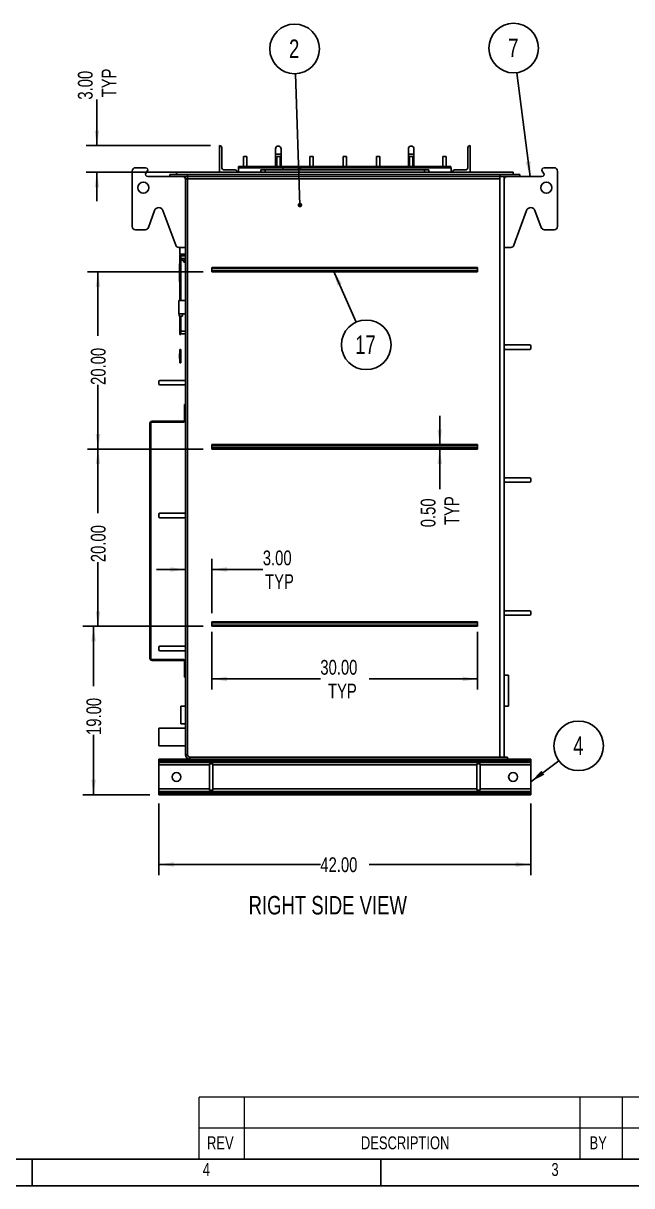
# Model space of a CAD drawing. Header units: inches. Extents: x 1 to 529, y 1 to 374.
# Drawn here: x 262.9 to 372.9, y 0.6 to 210.5 of the extents above; entities that cross this region are included whole.
import ezdxf

# ---------------------------------------------------------------- set-up
doc = ezdxf.new("R2010")
doc.units = ezdxf.units.IN
doc.header["$LTSCALE"] = 32
doc.header["$MEASUREMENT"] = 0
doc.layers.add('FORMAT', color=7, linetype='Continuous')
doc.styles.add('SLDTEXTSTYLE0', font='TXT', dxfattribs={"width": 0.75})
doc.dimstyles.new('SLDDIMSTYLE0', dxfattribs={"dimtxt": 2.71875, "dimasz": 2.71875, "dimexe": 0, "dimexo": 0.0625, "dimgap": 0.679688, "dimtad": 0, "dimlfac": 0.625, "dimrnd": 1e-09, "dimzin": 4, "dimdsep": 46, "dimtxsty": 'SLDTEXTSTYLE0', "dimsah": 1, "dimcen": 0.09, "dimadec": 0, "dimazin": 1, "dimtfac": 1, "dimtofl": 0, "dimtmove": 0, "dimatfit": 3, "dimfxl": 0, "dimfrac": 2, "dimtolj": 1, "dimtzin": 12, "dimarcsym": 0})
doc.dimstyles.new('SLDDIMSTYLE2', dxfattribs={"dimtxt": 2.71875, "dimasz": 2.71875, "dimexe": 0, "dimexo": 0.0625, "dimgap": 0.679688, "dimtad": 0, "dimlfac": 0.625, "dimrnd": 1e-09, "dimzin": 4, "dimdsep": 46, "dimtxsty": 'SLDTEXTSTYLE0', "dimsah": 1, "dimcen": 0.09, "dimadec": 0, "dimazin": 1, "dimtfac": 1, "dimtmove": 0, "dimatfit": 0, "dimfxl": 0, "dimfrac": 2, "dimtolj": 1, "dimtzin": 12, "dimarcsym": 0})
doc.dimstyles.new('SLDDIMSTYLE4', dxfattribs={"dimtxt": 2.71875, "dimasz": 2.71875, "dimexe": 0, "dimexo": 0.0625, "dimgap": 0.679688, "dimtad": 0, "dimlfac": 0.625, "dimrnd": 1e-09, "dimzin": 0, "dimdsep": 46, "dimtxsty": 'SLDTEXTSTYLE0', "dimsah": 1, "dimcen": 0.09, "dimadec": 0, "dimazin": 0, "dimtfac": 1, "dimtmove": 0, "dimatfit": 0, "dimfxl": 0, "dimfrac": 2, "dimtolj": 1, "dimtzin": 12, "dimarcsym": 0})
doc.dimstyles.new('SLDDIMSTYLE5', dxfattribs={"dimtxt": 0.18, "dimasz": 2.71875, "dimexe": 0, "dimexo": 0.0625, "dimgap": 0, "dimtad": 0, "dimtih": 1, "dimtoh": 1, "dimdec": 0, "dimrnd": 1e-09, "dimzin": 0, "dimdsep": 46, "dimtxsty": 'Standard', "dimsah": 1, "dimcen": 0.09, "dimadec": 0, "dimazin": 0, "dimtfac": 2.71875, "dimtdec": 0, "dimtofl": 0, "dimtmove": 0, "dimatfit": 3, "dimfxl": 0, "dimfrac": 2, "dimtolj": 1, "dimtzin": 0, "dimarcsym": 0})
doc.dimstyles.new('SLDDIMSTYLE6', dxfattribs={"dimtxt": 0.18, "dimasz": 0.836538, "dimexe": 0, "dimexo": 0.0625, "dimgap": 0, "dimtad": 0, "dimtih": 1, "dimtoh": 1, "dimdec": 0, "dimrnd": 1e-09, "dimzin": 0, "dimdsep": 46, "dimtxsty": 'Standard', "dimblk1": 'DOT', "dimblk2": 'DOT', "dimsah": 1, "dimcen": 0.09, "dimadec": 0, "dimazin": 0, "dimtfac": 0.836538, "dimtdec": 0, "dimtofl": 0, "dimtmove": 0, "dimatfit": 3, "dimldrblk": 'DOT', "dimfxl": 0, "dimfrac": 2, "dimtolj": 1, "dimtzin": 0, "dimarcsym": 0})

# ---------------------------------------------------------------- blocks, each defined once
blk = doc.blocks.new('Drawing View41')
at = {"color": 7, "linetype": 'Continuous', "lineweight": 25}
for p, q in [((6.16, 105.2), (6.16, 100.4)), ((6.16, 105.2), (6.16, 105.2)), ((51.44, 105.2), (51.44, 105.2)), ((51.44, 105.2), (51.44, 100.4)), ((6.56, 101.3), (6.56, 104.8)), ((10.5, 103.2), (10.5, 101.42)), ((10.5, 103.2), (10.8, 103.2)), ((10.8, 103.2), (11.1, 103.2)), ((11.1, 101.42), (11.1, 103.2)), ((16.28, 104.62), (16.28, 103.62)), ((16.28, 103.62), (16.28, 101.42)), ((17.28, 103.62), (16.28, 103.62)), ((16.5, 103.2), (16.5, 101.42)), ((16.5, 103.2), (16.8, 103.2)), ((16.8, 103.2), (17.1, 103.2)), ((17.1, 101.42), (17.1, 103.2)), ((17.28, 103.62), (17.28, 104.62)), ((17.28, 101.42), (17.28, 103.62)), ((22.5, 103.2), (22.5, 101.42)), ((22.5, 103.2), (22.8, 103.2)), ((22.8, 103.2), (23.1, 103.2)), ((23.1, 101.42), (23.1, 103.2)), ((28.5, 103.2), (28.5, 101.42)), ((28.5, 103.2), (28.8, 103.2)), ((28.8, 103.2), (29.1, 103.2)), ((29.1, 101.42), (29.1, 103.2)), ((34.5, 103.2), (34.5, 101.42)), ((34.5, 103.2), (34.8, 103.2)), ((34.8, 103.2), (35.1, 103.2)), ((35.1, 101.42), (35.1, 103.2)), ((40.28, 104.62), (40.28, 103.62)), ((40.28, 103.62), (40.28, 101.42)), ((41.28, 103.62), (40.28, 103.62)), ((40.5, 103.2), (40.5, 101.42)), ((40.5, 103.2), (40.8, 103.2)), ((40.8, 103.2), (41.1, 103.2)), ((41.1, 101.42), (41.1, 103.2)), ((41.28, 103.62), (41.28, 104.62)), ((41.28, 101.42), (41.28, 103.62)), ((46.5, 103.2), (46.5, 101.42)), ((46.5, 103.2), (46.8, 103.2)), ((46.8, 103.2), (47.1, 103.2)), ((47.1, 101.42), (47.1, 103.2)), ((51.04, 101.3), (51.04, 104.8)), ((-7.2, 101.2), (-9, 101.2)), ((8.96, 100.8), (7.06, 100.8)), ((9.58, 101.42), (9.58, 101.2)), ((47.98, 101.42), (9.58, 101.42)), ((17.6, 101.2), (9.58, 101.2)), ((9.6, 100.4), (9.6, 101.2)), ((13.6, 100.4), (13.6, 100.8)), ((13.6, 100.8), (14.4, 100.8)), ((14.4, 100.8), (14.4, 100.4)), ((43.2, 100.8), (14.4, 100.8)), ((17.6, 100.8), (17.6, 101.2)), ((20.8, 101.2), (17.6, 101.2)), ((47.98, 101.2), (20.8, 101.2)), ((20.8, 100.8), (20.8, 101.2)), ((43.2, 100.4), (43.2, 100.8)), ((43.2, 100.8), (44, 100.8)), ((44, 100.8), (44, 100.4)), ((47.98, 101.42), (47.98, 101.2)), ((47.98, 101.2), (48, 101.2)), ((48, 100.4), (48, 101.2)), ((48.64, 100.8), (50.54, 100.8)), ((64.8, 101.2), (66.6, 101.2)), ((-9.6, 100.6), (-9.6, 90.6)), ((-7.12, 100.24), (-6.88, 100.56)), ((-2.8, 99.6), (-6.8, 99.6)), ((-2.8, 99.6), (-2.8, 100)), ((-2.8, 100), (0.4, 100)), ((-2.8, 99.6), (0.4, 99.6)), ((-1.6, 100.4), (-1.6, 100)), ((59.2, 100.4), (-1.6, 100.4)), ((0, -4.8), (0, 99.2)), ((0, 99.2), (0.4, 99.2)), ((0.4, 99.6), (0.4, 100)), ((0.4, 100), (0.4, 99.6)), ((56.8, 100), (0.4, 100)), ((56.8, 99.6), (0.4, 99.6)), ((0.4, 99.6), (0.4, 99.2)), ((0.4, 99.2), (56.8, 99.2)), ((0.4, -4.8), (0.4, 99.2)), ((9.36, 100.4), (9.36, 100.4)), ((48.24, 100.4), (48.24, 100.4)), ((56.8, 99.6), (56.8, 100)), ((56.8, 100), (60.4, 100)), ((56.8, 100), (56.8, 99.6)), ((56.8, 99.6), (60.4, 99.6)), ((56.8, 99.2), (56.8, 99.6)), ((56.8, 99.2), (56.8, -5.2)), ((57.6, 99.6), (57.6, 99.2)), ((57.6, 99.2), (57.6, -5.2)), ((59.2, 100), (59.2, 100.4)), ((60.4, 99.6), (60.4, 100)), ((60.4, 99.6), (64.4, 99.6)), ((64.72, 100.24), (64.48, 100.56)), ((67.2, 100.6), (67.2, 90.6)), ((-6.68, 90.39), (-5.55, 93.48)), ((-4.05, 93.48), (-1.74, 87.19)), ((61.65, 93.48), (59.34, 87.19)), ((64.28, 90.39), (63.15, 93.48)), ((-7.25, 90), (-9, 90)), ((64.85, 90), (66.6, 90)), ((-1.18, 86.8), (0, 86.8)), ((-1, 85.6), (-1, 86.8)), ((58.78, 86.8), (57.6, 86.8)), ((-1, 85.6), (0, 85.6)), ((-1, 85.46), (-0.8, 85.46)), ((-1, 84.96), (-1, 85.46)), ((-0.8, 84.96), (-1, 84.96)), ((-1, 77.2), (-1, 84.96)), ((-0.8, 85.46), (-0.8, 85.6)), ((-0.8, 85.46), (-0.8, 84.96)), ((0, 85.31), (-0.8, 85.31)), ((-0.8, 77.2), (-0.8, 84.96)), ((-0.8, 84.81), (0, 84.81)), ((-0.78, 85.6), (-0.78, 85.31)), ((-0.78, 84.81), (-0.78, 84.63)), ((-0.25, 85.31), (-0.25, 85.6)), ((-0.25, 84.16), (-0.25, 84.81)), ((-0.22, 85.6), (-0.22, 85.31)), ((-0.22, 84.81), (-0.22, 84.14)), ((-0.22, 84.14), (0, 84.14)), ((-1.05, 83.86), (-1, 83.86)), ((-1.05, 83.81), (-1, 83.81)), ((-1.05, 83), (-1, 83)), ((-1.05, 82.19), (-1, 82.19)), ((-1.05, 82.14), (-1, 82.14)), ((-1.05, 82.14), (-1.05, 80.66)), ((4.8, 83), (4.8, 83.2)), ((4.8, 83.2), (52.8, 83.2)), ((52.8, 83), (4.8, 83)), ((4.8, 82.6), (4.8, 83)), ((4.8, 82.4), (4.8, 82.6)), ((4.8, 82.6), (52.8, 82.6)), ((52.8, 82.4), (4.8, 82.4)), ((52.8, 83.2), (52.8, 83)), ((52.8, 82.6), (52.8, 83)), ((52.8, 82.6), (52.8, 82.4)), ((-1.05, 80.66), (-1, 80.66)), ((0, 77.2), (-1.2, 77.2)), ((-1.2, 76), (-1.2, 77.2)), ((-1.2, 74.8), (-1.2, 76)), ((-1.2, 74.8), (-1.1, 74.8)), ((-1.1, 74.8), (-1.1, 74.4)), ((-0.5, 74.8), (-1.1, 74.8)), ((-0.5, 74.4), (-1.1, 74.4)), ((-1, 71.56), (-1, 74.4)), ((-0.8, 71.56), (-0.8, 74.4)), ((-0.5, 74.8), (0, 74.8)), ((-0.5, 74.4), (-0.5, 74.8)), ((-1, 71.56), (-0.8, 71.56)), ((-1, 71.06), (-1, 71.56)), ((0, 71.71), (-0.8, 71.71)), ((-0.8, 71.56), (-0.8, 71.06)), ((-0.8, 71.06), (-1, 71.06)), ((-0.8, 71.21), (0, 71.21)), ((-1.05, 67.62), (-1, 67.62)), ((-1.05, 67.2), (-1, 67.2)), ((-1, 68.4), (-0.8, 68.4)), ((-1, 67.9), (-1, 68.4)), ((-0.8, 67.9), (-1, 67.9)), ((-1, 66.5), (-1, 67.9)), ((-0.8, 68.4), (-0.8, 67.9)), ((-0.8, 66.5), (-0.8, 67.9)), ((57.8, 69.2), (62.2, 69.2)), ((62.2, 68.4), (57.8, 68.4)), ((62.4, 69), (62.4, 68.6)), ((-1.05, 66.78), (-1, 66.78)), ((-1.05, 66.77), (-1.05, 66.74)), ((-1.05, 66.74), (-1, 66.74)), ((-1, 66.5), (-0.8, 66.5)), ((-1, 66), (-1, 66.5)), ((-0.8, 66), (-1, 66)), ((-0.8, 66.5), (-0.8, 66)), ((-4.8, 62.2), (-4.8, 62.6)), ((-4.6, 62.8), (-0.2, 62.8)), ((-0.2, 62), (-4.6, 62)), ((-0.17, 58.47), (-0.17, 55.63)), ((0, 58.47), (-0.17, 58.47)), ((-6.4, 12.6), (-6.4, 55.07)), ((-6.23, 55.07), (-6.4, 55.07)), ((-6.23, 12.6), (-6.23, 55.07)), ((-6.03, 55.27), (-6.03, 55.43)), ((-6.03, 55.43), (-0.37, 55.43)), ((-6.03, 55.27), (-0.37, 55.27)), ((-0.37, 55.43), (-0.37, 55.27)), ((-0.17, 55.63), (0, 55.63)), ((4.8, 51), (4.8, 51.2)), ((4.8, 51.2), (52.8, 51.2)), ((52.8, 51), (4.8, 51)), ((4.8, 50.6), (4.8, 51)), ((4.8, 50.4), (4.8, 50.6)), ((4.8, 50.6), (52.8, 50.6)), ((52.8, 50.4), (4.8, 50.4)), ((52.8, 51.2), (52.8, 51)), ((52.8, 50.6), (52.8, 51)), ((52.8, 50.6), (52.8, 50.4)), ((57.8, 45.2), (62.2, 45.2)), ((62.2, 44.4), (57.8, 44.4)), ((62.4, 45), (62.4, 44.6)), ((-4.8, 38.2), (-4.8, 38.6)), ((-4.6, 38.8), (-0.2, 38.8)), ((-0.2, 38), (-4.6, 38)), ((57.8, 21.2), (62.2, 21.2)), ((62.4, 21), (62.4, 20.6)), ((4.8, 19), (4.8, 19.2)), ((4.8, 19.2), (52.8, 19.2)), ((4.8, 18.6), (4.8, 19)), ((52.8, 19), (4.8, 19)), ((52.8, 19.2), (52.8, 19)), ((52.8, 18.6), (52.8, 19)), ((62.2, 20.4), (57.8, 20.4)), ((4.8, 18.4), (4.8, 18.6)), ((4.8, 18.6), (52.8, 18.6)), ((52.8, 18.4), (4.8, 18.4)), ((52.8, 18.6), (52.8, 18.4)), ((-4.6, 14.8), (-0.2, 14.8)), ((-6.23, 12.6), (-6.4, 12.6)), ((-4.8, 14.2), (-4.8, 14.6)), ((-0.2, 14), (-4.6, 14)), ((-6.03, 12.4), (-6.03, 12.23)), ((-0.37, 12.4), (-6.03, 12.4)), ((-0.37, 12.23), (-6.03, 12.23)), ((-0.37, 12.23), (-0.37, 12.4)), ((-0.17, 12.03), (-0.17, 9.2)), ((-0.17, 12.03), (0, 12.03)), ((0, 9.2), (-0.17, 9.2)), ((57.6, 9.6), (58.4, 9.6)), ((58.4, 4), (58.4, 9.6)), ((0, 4), (-0.8, 4)), ((-0.8, 4), (-0.8, 0.8)), ((57.6, 4), (58.4, 4)), ((0, 0), (-4.8, 0)), ((-4.8, -1.6), (-4.8, 0)), ((0, 0.8), (-0.8, 0.8)), ((-4.8, -3.2), (-4.8, -1.6)), ((-4.8, -3.2), (0, -3.2)), ((-4.8, -5.6), (-4.8, -5.76)), ((0.8, -5.6), (-4.8, -5.6)), ((62.4, -5.76), (-4.8, -5.76)), ((-4.8, -5.76), (-4.8, -5.93)), ((62.4, -5.93), (-4.8, -5.93)), ((-4.8, -5.93), (-4.8, -6.17)), ((62.4, -6.17), (-4.8, -6.17)), ((-4.8, -6.17), (-4.8, -6.63)), ((0.4, -4.8), (0, -4.8)), ((0.8, -5.2), (0.8, -5.6)), ((0.8, -5.2), (58.2, -5.2)), ((0.8, -5.6), (58.2, -5.6)), ((58.2, -5.2), (58.2, -5.6)), ((62.4, -5.6), (58.2, -5.6)), ((62.4, -5.6), (62.4, -5.76)), ((62.4, -5.76), (62.4, -5.93)), ((62.4, -5.93), (62.4, -6.17)), ((62.4, -6.17), (62.4, -6.63)), ((-4.8, -6.63), (-4.8, -10.97)), ((4.33, -6.63), (-4.8, -6.63)), ((4.33, -6.4), (4.33, -11.2)), ((4.93, -6.4), (4.33, -6.4)), ((4.93, -11.2), (4.93, -6.4)), ((52.67, -6.63), (4.93, -6.63)), ((52.67, -6.4), (52.67, -11.2)), ((53.27, -6.4), (52.67, -6.4)), ((53.27, -11.2), (53.27, -6.4)), ((62.4, -6.63), (53.27, -6.63)), ((62.4, -6.63), (62.4, -10.97)), ((-4.8, -10.97), (-4.8, -11.43)), ((4.33, -10.97), (-4.8, -10.97)), ((62.4, -11.43), (-4.8, -11.43)), ((-4.8, -11.43), (-4.8, -11.67)), ((62.4, -11.67), (-4.8, -11.67)), ((-4.8, -11.67), (-4.8, -11.84)), ((62.4, -11.84), (-4.8, -11.84)), ((-4.8, -11.84), (-4.8, -12)), ((62.4, -12), (-4.8, -12)), ((4.33, -11.2), (4.93, -11.2)), ((52.67, -10.97), (4.93, -10.97)), ((52.67, -11.2), (53.27, -11.2)), ((62.4, -10.97), (53.27, -10.97)), ((62.4, -10.97), (62.4, -11.43)), ((62.4, -11.43), (62.4, -11.67)), ((62.4, -11.67), (62.4, -11.84)), ((62.4, -11.84), (62.4, -12))]:
    blk.add_line(p, q, dxfattribs=at)
for centre, radius in [((-7.6, 97.6), 1), ((65.2, 97.6), 1), ((-1.6, -8.8), 0.8), ((59.2, -8.8), 0.8)]:
    blk.add_circle(centre, radius, dxfattribs=at)
for centre, radius, start, end in [((6.16, 104.8), 0.4, 360, 90), ((16.78, 104.62), 0.5, 0, 180), ((40.78, 104.62), 0.5, 0, 180), ((51.44, 104.8), 0.4, 90, 180), ((-9, 100.6), 0.6, 90, 180), ((-7.2, 100.8), 0.4, 323.1301, 90), ((7.06, 101.3), 0.5, 180, 270), ((8.96, 100.4), 0.4, 0, 90), ((48.64, 100.4), 0.4, 90, 180), ((50.54, 101.3), 0.5, 270, 0), ((64.8, 100.8), 0.4, 90, 216.8699), ((66.6, 100.6), 0.6, 0, 90), ((-6.8, 100), 0.4, 143.1301, 270), ((-0.48, 99.12), 0.48, 0, 90), ((-0.4, 99.2), 0.4, 0, 90), ((-0.4, 99.2), 0.8, 0, 30), ((58.08, 99.12), 0.48, 90, 180), ((58, 99.2), 0.4, 90, 180), ((64.4, 100), 0.4, 270, 36.8699), ((-4.8, 93.2), 0.8, 20.1458, 159.8542), ((62.4, 93.2), 0.8, 20.1458, 159.8542), ((-9, 90.6), 0.6, 180, 270), ((-7.25, 90.6), 0.6, 270, 339.8542), ((64.85, 90.6), 0.6, 200.1458, 270), ((66.6, 90.6), 0.6, 270, 0), ((-1.18, 87.4), 0.6, 200.1458, 270), ((58.78, 87.4), 0.6, 270, 339.8542), ((-0.77, 84.66), 0.032, 180, 243.9682), ((-1.36, 83.44), 1.33, 32.8579, 63.9682), ((-0.22, 84.18), 0.032, 212.8579, 270), ((57.8, 69), 0.2, 90, 180), ((57.8, 68.6), 0.2, 180, 270), ((62.2, 69), 0.2, 0, 90), ((62.2, 68.6), 0.2, 270, 0), ((-4.6, 62.6), 0.2, 90, 180), ((-4.6, 62.2), 0.2, 180, 270), ((-0.2, 62.6), 0.2, 0, 90), ((-0.2, 62.2), 0.2, 270, 0), ((-6.03, 55.07), 0.367, 90, 180), ((-6.03, 55.07), 0.2, 90, 180), ((-0.37, 55.63), 0.2, 270, 0), ((-0.37, 55.63), 0.367, 270, 0), ((57.8, 45), 0.2, 90, 180), ((57.8, 44.6), 0.2, 180, 270), ((62.2, 45), 0.2, 0, 90), ((62.2, 44.6), 0.2, 270, 0), ((-4.6, 38.6), 0.2, 90, 180), ((-4.6, 38.2), 0.2, 180, 270), ((-0.2, 38.6), 0.2, 0, 90), ((-0.2, 38.2), 0.2, 270, 0), ((57.8, 21), 0.2, 90, 180), ((62.2, 21), 0.2, 0, 90), ((57.8, 20.6), 0.2, 180, 270), ((62.2, 20.6), 0.2, 270, 0), ((-4.6, 14.6), 0.2, 90, 180), ((-0.2, 14.6), 0.2, 0, 90), ((-6.03, 12.6), 0.367, 180, 270), ((-6.03, 12.6), 0.2, 180, 270), ((-4.6, 14.2), 0.2, 180, 270), ((-0.2, 14.2), 0.2, 270, 0), ((-0.37, 12.03), 0.367, 360, 90), ((-0.37, 12.03), 0.2, 0, 90), ((0.8, -4.8), 0.8, 180, 270), ((0.8, -4.8), 0.4, 180, 270)]:
    blk.add_arc(centre, radius, start, end, dxfattribs=at)
for points, knots in [([(-1.05, 83.86), (-1.05, 83.86), (-1.05, 83.86), (-1.05, 83.84), (-1.05, 83.82), (-1.05, 83.81)], [0, 0, 0, 0, 0.560076, 0.780105, 1, 1, 1, 1]), ([(-1.05, 83.81), (-1.05, 83.79), (-1.05, 83.75), (-1.05, 83.63), (-1.05, 83.46), (-1.05, 83.25), (-1.05, 83.08), (-1.05, 83)], [0, 0, 0, 0, 0.186763, 0.373446, 0.560181, 0.779909, 1, 1, 1, 1]), ([(-1.05, 83), (-1.05, 82.93), (-1.05, 82.79), (-1.05, 82.59), (-1.05, 82.41), (-1.05, 82.26), (-1.05, 82.22), (-1.05, 82.19)], [0, 0, 0, 0, 0.18692, 0.373598, 0.560185, 0.779889, 1, 1, 1, 1]), ([(-1.05, 82.19), (-1.05, 82.18), (-1.05, 82.15), (-1.05, 82.14), (-1.05, 82.14), (-1.05, 82.14)], [0, 0, 0, 0, 0.279862, 0.559919, 1, 1, 1, 1]), ([(-1.05, 67.62), (-1.05, 67.62), (-1.05, 67.61), (-1.05, 67.57), (-1.05, 67.48), (-1.05, 67.34), (-1.05, 67.25), (-1.05, 67.2)], [0, 0, 0, 0, 0.125169, 0.250336, 0.498865, 0.749016, 1, 1, 1, 1]), ([(-1.05, 67.2), (-1.05, 67.15), (-1.05, 67.06), (-1.05, 66.92), (-1.05, 66.83), (-1.05, 66.79), (-1.05, 66.78), (-1.05, 66.78)], [0, 0, 0, 0, 0.251002, 0.501138, 0.749612, 0.874807, 1, 1, 1, 1])]:
    blk.add_open_spline(points, degree=3, knots=knots, dxfattribs=at)
blk = doc.blocks.new('_D_32')
at = {"layer": 'FORMAT'}
for p, q in [((287.43, 69.61), (287.43, 56.69)), ((354.63, 69.61), (354.63, 56.69)), ((287.43, 58.61), (316.61, 58.61)), ((354.63, 58.61), (325.45, 58.61))]:
    blk.add_line(p, q, dxfattribs=at)
for points in [[(287.43, 58.61), (290.15, 58.19), (290.15, 59.03)], [(354.63, 58.61), (351.91, 59.03), (351.91, 58.19)]]:
    blk.add_solid(points, dxfattribs=at)
at = {"layer": 'FORMAT', "insert": (316.61, 59.9), "char_height": 2.667, "attachment_point": 1, "style": 'SLDTEXTSTYLE0'}
blk.add_mtext('42.00', dxfattribs=at)
blk = doc.blocks.new('_D_33')
at = {"layer": 'FORMAT'}
for p, q in [((295.43, 101.61), (273.72, 101.61)), ((275.64, 101.61), (275.64, 90.83)), ((275.64, 71.21), (275.64, 81.99)), ((285.83, 71.21), (273.72, 71.21))]:
    blk.add_line(p, q, dxfattribs=at)
for points in [[(275.64, 101.61), (275.23, 98.89), (276.06, 98.89)], [(275.64, 71.21), (276.06, 73.93), (275.23, 73.93)]]:
    blk.add_solid(points, dxfattribs=at)
at = {"layer": 'FORMAT', "insert": (274.35, 81.99), "char_height": 2.667, "attachment_point": 1, "rotation": 90, "style": 'SLDTEXTSTYLE0'}
blk.add_mtext('19.00', dxfattribs=at)
blk = doc.blocks.new('_D_34')
at = {"layer": 'FORMAT'}
for p, q in [((295.43, 133.61), (274.52, 133.61)), ((276.44, 133.61), (276.44, 122.03)), ((276.44, 101.61), (276.44, 113.19)), ((295.43, 101.61), (274.52, 101.61))]:
    blk.add_line(p, q, dxfattribs=at)
for points in [[(276.44, 133.61), (276.03, 130.89), (276.86, 130.89)], [(276.44, 101.61), (276.86, 104.33), (276.03, 104.33)]]:
    blk.add_solid(points, dxfattribs=at)
at = {"layer": 'FORMAT', "insert": (275.15, 113.19), "char_height": 2.667, "attachment_point": 1, "rotation": 90, "style": 'SLDTEXTSTYLE0'}
blk.add_mtext('20.00', dxfattribs=at)
blk = doc.blocks.new('_D_35')
at = {"layer": 'FORMAT'}
for p, q in [((295.43, 165.61), (274.52, 165.61)), ((276.44, 165.61), (276.44, 154.03)), ((276.44, 133.61), (276.44, 145.19)), ((295.43, 133.61), (274.52, 133.61))]:
    blk.add_line(p, q, dxfattribs=at)
for points in [[(276.44, 165.61), (276.03, 162.89), (276.86, 162.89)], [(276.44, 133.61), (276.86, 136.33), (276.03, 136.33)]]:
    blk.add_solid(points, dxfattribs=at)
at = {"layer": 'FORMAT', "insert": (275.15, 145.19), "char_height": 2.667, "attachment_point": 1, "rotation": 90, "style": 'SLDTEXTSTYLE0'}
blk.add_mtext('20.00', dxfattribs=at)
blk = doc.blocks.new('_D_36')
at = {"layer": 'FORMAT'}
for p, q in [((297.03, 100.61), (297.03, 90.18)), ((345.03, 100.61), (345.03, 90.18)), ((297.03, 92.1), (316.61, 92.1)), ((345.03, 92.1), (325.45, 92.1))]:
    blk.add_line(p, q, dxfattribs=at)
for points in [[(297.03, 92.1), (299.75, 91.69), (299.75, 92.52)], [(345.03, 92.1), (342.31, 92.52), (342.31, 91.69)]]:
    blk.add_solid(points, dxfattribs=at)
at = {"layer": 'FORMAT', "char_height": 2.667, "attachment_point": 1, "style": 'SLDTEXTSTYLE0'}
for s, insert in [('30.00', (316.61, 95.54)), ('TYP', (317.99, 91.25))]:
    blk.add_mtext(s, dxfattribs=dict(at, insert=insert))
blk = doc.blocks.new('_D_37')
at = {"layer": 'FORMAT'}
for p, q in [((297.03, 104.01), (297.03, 113.78)), ((292.23, 111.86), (287, 111.86)), ((297.03, 111.86), (306.22, 111.86))]:
    blk.add_line(p, q, dxfattribs=at)
for points in [[(292.23, 111.86), (289.51, 112.28), (289.51, 111.44)], [(297.03, 111.86), (299.75, 111.44), (299.75, 112.28)]]:
    blk.add_solid(points, dxfattribs=at)
at = {"layer": 'FORMAT', "char_height": 2.667, "attachment_point": 1, "style": 'SLDTEXTSTYLE0'}
for s, insert in [('3.00', (306.22, 115.3)), ('TYP', (306.63, 111.01))]:
    blk.add_mtext(s, dxfattribs=dict(at, insert=insert))
blk = doc.blocks.new('_D_38')
at = {"layer": 'FORMAT'}
for p, q in [((276.25, 188.41), (276.25, 196.7)), ((296.79, 188.41), (274.33, 188.41)), ((296.79, 183.61), (274.33, 183.61)), ((276.25, 183.61), (276.25, 178.38))]:
    blk.add_line(p, q, dxfattribs=at)
for points in [[(276.25, 188.41), (276.66, 191.13), (275.83, 191.13)], [(276.25, 183.61), (275.83, 180.89), (276.66, 180.89)]]:
    blk.add_solid(points, dxfattribs=at)
at = {"layer": 'FORMAT', "char_height": 2.667, "attachment_point": 1, "rotation": 90, "style": 'SLDTEXTSTYLE0'}
for s, insert in [('3.00', (272.81, 196.7)), ('TYP', (277.1, 197.11))]:
    blk.add_mtext(s, dxfattribs=dict(at, insert=insert))
blk = doc.blocks.new('_D_39')
at = {"layer": 'FORMAT'}
for p, q in [((338.18, 134.41), (338.18, 139.64)), ((338.18, 133.61), (338.18, 126.38))]:
    blk.add_line(p, q, dxfattribs=at)
for points in [[(338.18, 134.41), (338.59, 137.13), (337.76, 137.13)], [(338.18, 133.61), (337.76, 130.89), (338.59, 130.89)]]:
    blk.add_solid(points, dxfattribs=at)
at = {"layer": 'FORMAT', "char_height": 2.667, "attachment_point": 1, "rotation": 90, "style": 'SLDTEXTSTYLE0'}
for s, insert in [('0.50', (334.74, 119.49)), ('TYP', (339.03, 119.89))]:
    blk.add_mtext(s, dxfattribs=dict(at, insert=insert))
blk = doc.blocks.new('SW_NOTE_0_20')
at = {"layer": 'FORMAT', "color": 0}
blk.add_circle((3.58, 2.69), 4.48, dxfattribs=at)
at = {"layer": 'FORMAT', "color": 0, "insert": (3.52, 4.39), "char_height": 3.33, "attachment_point": 2, "style": 'SLDTEXTSTYLE0'}
blk.add_mtext('4', dxfattribs=at)
blk = doc.blocks.new('SW_NOTE_0_21')
at = {"layer": 'FORMAT', "color": 0}
blk.add_circle((-0.15, 4.48), 4.48, dxfattribs=at)
at = {"layer": 'FORMAT', "color": 0, "insert": (-0.22, 6.18), "char_height": 3.33, "attachment_point": 2, "style": 'SLDTEXTSTYLE0'}
blk.add_mtext('2', dxfattribs=at)
blk = doc.blocks.new('_Dot')
at = {"color": 0, "linetype": 'ByBlock', "lineweight": -2}
blk.add_line((-0.5, 0), (-1, 0), dxfattribs=at)
at = {"color": 0, "linetype": 'ByBlock', "const_width": 0.5}
blk.add_lwpolyline([(-0.25, 0, 1), (0.25, 0, 1)], format="xyb", close=True, dxfattribs=at)
blk = doc.blocks.new('SW_NOTE_0_22')
at = {"layer": 'FORMAT', "color": 0}
blk.add_circle((-0.57, 4.45), 4.48, dxfattribs=at)
at = {"layer": 'FORMAT', "color": 0, "insert": (-0.63, 6.15), "char_height": 3.33, "attachment_point": 2, "style": 'SLDTEXTSTYLE0'}
blk.add_mtext('7', dxfattribs=at)
blk = doc.blocks.new('SW_NOTE_0_23')
at = {"layer": 'FORMAT', "color": 0}
blk.add_circle((1.81, -4.1), 4.48, dxfattribs=at)
at = {"layer": 'FORMAT', "color": 0, "insert": (1.67, -2.4), "char_height": 3.333, "attachment_point": 2, "style": 'SLDTEXTSTYLE0'}
blk.add_mtext('17', dxfattribs=at)

msp = doc.modelspace()

# ---------------------------------------------------------------- linework, layer by layer
at = {"color": 7, "linetype": 'Continuous', "lineweight": 18}
for p, q in [((434.978, 16.593), (294.698, 16.593)), ((294.698, 5.393), (294.698, 16.593)), ((302.907, 5.393), (302.907, 16.593)), ((363.543, 5.393), (363.543, 16.593)), ((371.214, 5.393), (371.214, 16.593)), ((523.735, 10.993), (294.698, 10.993))]:
    msp.add_line(p, q, dxfattribs=at)
at = {"color": 7, "linetype": 'Continuous', "lineweight": 25}
for p, q in [((523.735, 5.398), (5.398, 5.398)), ((264.567, 1.557), (264.567, 5.4)), ((264.567, 5.398), (264.567, 0.598)), ((327.559, 5.398), (327.559, 0.598)), ((528.535, 0.598), (0.598, 0.598))]:
    msp.add_line(p, q, dxfattribs=at)

# ---------------------------------------------------------------- block references
msp.add_blockref('Drawing View41', (292.231, 83.208), dxfattribs=at)
at = {"layer": 'FORMAT'}
for name, p in [('SW_NOTE_0_21', (312.105, 201.386)), ('SW_NOTE_0_22', (352.103, 201.57)), ('SW_NOTE_0_23', (323.088, 156.531)), ('SW_NOTE_0_20', (359.694, 77.34))]:
    msp.add_blockref(name, p, dxfattribs=at)

# ---------------------------------------------------------------- texts
at = {"color": 7, "linetype": 'Continuous', "lineweight": 0, "style": 'SLDTEXTSTYLE0'}
for s, insert, char_height, attachment_point in [('REV', (296.141, 9.515), 2.3333, 1), ('DESCRIPTION', (323.936, 9.515), 2.33333, 1), ('BY', (365.246, 9.515), 2.3333, 1), ('4', (296.016, 4.696), 2.333, 2), ('3', (359.008, 4.696), 2.333, 2)]:
    msp.add_mtext(s, dxfattribs=dict(at, insert=insert, char_height=char_height, attachment_point=attachment_point))
at = {"layer": 'FORMAT', "insert": (303.653, 52.916), "char_height": 3.33333, "attachment_point": 1, "style": 'SLDTEXTSTYLE0'}
msp.add_mtext('RIGHT SIDE VIEW', dxfattribs=at)

# ---------------------------------------------------------------- dimensions: what is measured, and where the dimension line sits
at = {"layer": 'FORMAT'}
for base, p1, p2, dimstyle, picture, middle in [((276.246, 183.608), (298.391, 188.408), (298.391, 183.608), 'SLDDIMSTYLE2', '_D_38', (276.246, 200.151)), ((338.177, 133.608), (345.031, 134.408), (345.031, 133.608), 'SLDDIMSTYLE4', '_D_39', (338.177, 122.935))]:
    dim = msp.add_linear_dim(base=base, p1=p1, p2=p2, angle=90, text='<>\\PTYP', dimstyle=dimstyle, dxfattribs=at)
    dim.commit()
    dim.dimension.update_dxf_attribs({"geometry": picture, "text_midpoint": middle, "dimtype": 160})
for base, p1, p2, picture, middle in [((276.445, 133.608), (297.031, 165.608), (297.031, 133.608), '_D_35', (276.445, 149.608)), ((276.445, 101.608), (297.031, 133.608), (297.031, 101.608), '_D_34', (276.445, 117.608)), ((275.645, 101.608), (287.431, 71.208), (297.031, 101.608), '_D_33', (275.645, 86.408))]:
    dim = msp.add_linear_dim(base=base, p1=p1, p2=p2, angle=90, dimstyle='SLDDIMSTYLE0', dxfattribs=at)
    dim.commit()
    dim.dimension.update_dxf_attribs({"geometry": picture, "text_midpoint": middle, "dimtype": 160})
for base, p1, p2, dimstyle, picture, middle in [((297.031, 111.862), (292.231, 78.408), (297.031, 102.408), 'SLDDIMSTYLE2', '_D_37', (309.674, 111.862)), ((345.031, 92.104), (297.031, 102.208), (345.031, 102.208), 'SLDDIMSTYLE0', '_D_36', (321.031, 92.104))]:
    dim = msp.add_linear_dim(base=base, p1=p1, p2=p2, text='<>\\PTYP', dimstyle=dimstyle, dxfattribs=at)
    dim.commit()
    dim.dimension.update_dxf_attribs({"geometry": picture, "text_midpoint": middle, "dimtype": 160})
dim = msp.add_linear_dim(base=(287.431, 58.609), p1=(354.631, 71.208), p2=(287.431, 71.208), dimstyle='SLDDIMSTYLE0', dxfattribs=at)
dim.commit()
dim.dimension.update_dxf_attribs({"geometry": '_D_32', "text_midpoint": (321.031, 58.609), "dimtype": 160})

# ---------------------------------------------------------------- leaders
for points, dimstyle in [([(354.491, 182.808), (352.103, 201.57)], 'SLDDIMSTYLE5'), ([(312.925, 177.661), (312.105, 201.386)], 'SLDDIMSTYLE6'), ([(319, 165.808), (323.088, 156.531)], 'SLDDIMSTYLE5'), ([(354.631, 73.54), (359.694, 77.34)], 'SLDDIMSTYLE5')]:
    msp.add_leader(points, dimstyle=dimstyle, dxfattribs=at)

doc.saveas('drawing.dxf')
